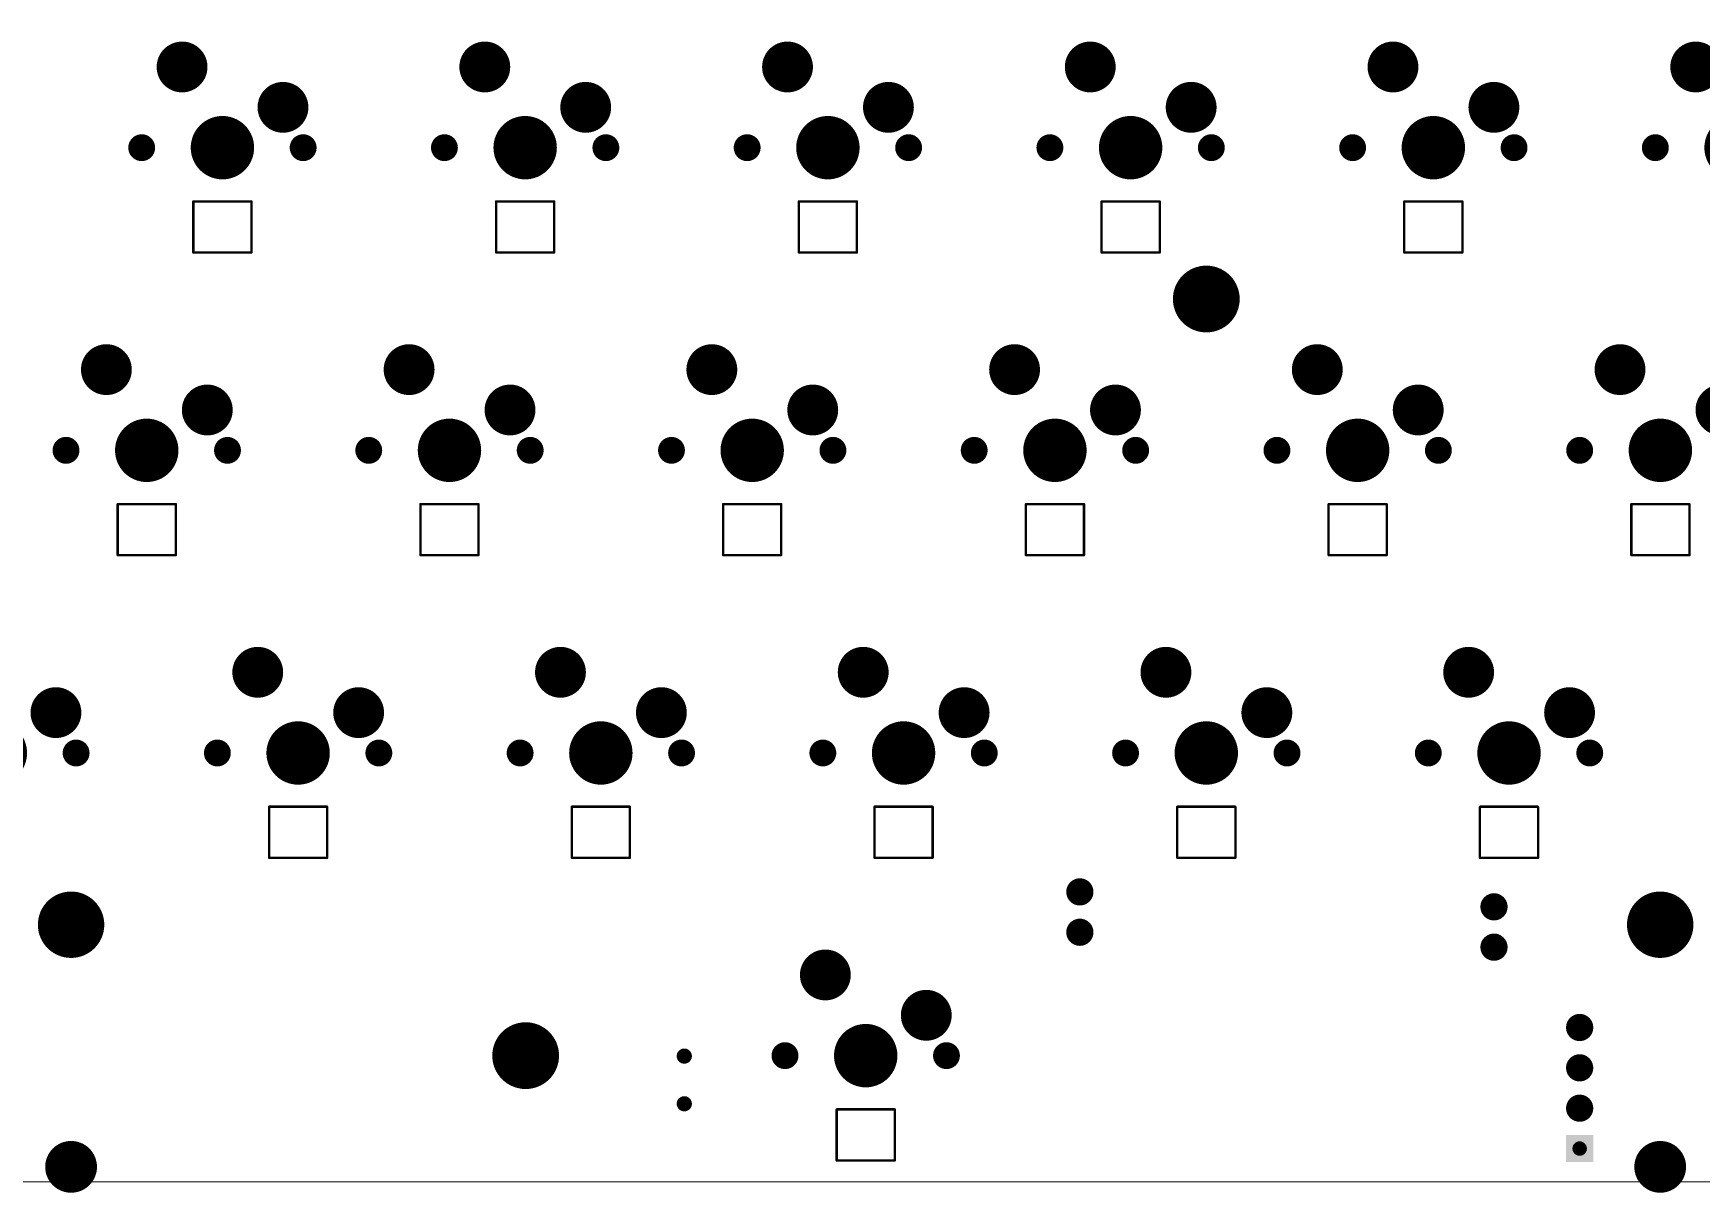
# Model space of a CAD drawing. Extents: x 590 to 906, y 793 to 938.
# Drawn here: x 710.5 to 815.4, y 792.8 to 865.8 of the extents above; entities that cross this region are included whole.
import ezdxf

# ---------------------------------------------------------------- set-up
doc = ezdxf.new("R2010")
doc.units = 0
doc.header["$MEASUREMENT"] = 0
doc.layers.get('0').update_dxf_attribs({"linetype": 'CONTINUOUS'})
doc.layers.get('Defpoints').update_dxf_attribs({"linetype": 'CONTINUOUS'})
for name, color, linetype in [('BOTTOMSOLDER', 6, 'CONTINUOUS'), ('KEEPOUTLAYER', 6, 'CONTINUOUS'), ('PADHOLELAYER', 156, 'CONTINUOUS')]:
    doc.layers.add(name, color=color, linetype=linetype)
doc.dimstyles.new('ISO-25', dxfattribs={"dimtxt": 2.5, "dimasz": 2.5, "dimexe": 1.25, "dimexo": 0.625, "dimtad": 1, "dimdec": 4, "dimdsep": 46, "dimtxsty": 'Standard', "dimcen": 2.5, "dimadec": 0, "dimazin": 0, "dimtfac": 1, "dimtdec": 4, "dimtmove": 2, "dimatfit": 3, "dimfxl": 1, "dimtolj": 1, "dimarcsym": 0})

# ---------------------------------------------------------------- blocks, each defined once
blk = doc.blocks.new('_____3')
at = {"layer": 'BOTTOMSOLDER', "const_width": 0.477}
for points in [[(-0.24, 0, 1), (0.24, 0, 1)], [(-0.24, -3, 1), (0.24, -3, 1)]]:
    blk.add_lwpolyline(points, format="xyb", close=True, dxfattribs=at)
at = {"layer": 'PADHOLELAYER', "const_width": 0.375}
for points in [[(-0.19, 0, 1), (0.19, 0, 1)], [(-0.19, -3, 1), (0.19, -3, 1)]]:
    blk.add_lwpolyline(points, format="xyb", close=True, dxfattribs=at)
blk = doc.blocks.new('HDR1X4_30')
at = {"layer": 'BOTTOMSOLDER', "const_width": 0.852}
for points in [[(2.11, 0, 1), (2.97, 0, 1)], [(4.65, 0, 1), (5.51, 0, 1)], [(7.19, 0, 1), (8.05, 0, 1)]]:
    blk.add_lwpolyline(points, format="xyb", close=True, dxfattribs=at)
at = {"layer": 'BOTTOMSOLDER'}
blk.add_solid([(-0.85, -0.85), (0.85, -0.85), (-0.85, 0.85), (0.85, 0.85)], dxfattribs=at)
at = {"layer": 'PADHOLELAYER', "const_width": 0.45}
for points in [[(-0.23, 0, 1), (0.23, 0, 1)], [(2.31, 0, 1), (2.77, 0, 1)], [(4.85, 0, 1), (5.31, 0, 1)], [(7.39, 0, 1), (7.85, 0, 1)]]:
    blk.add_lwpolyline(points, format="xyb", close=True, dxfattribs=at)
blk = doc.blocks.new('JUMP_WIRE_35')
at = {"layer": 'BOTTOMSOLDER', "const_width": 0.852}
for points in [[(-0.43, 0, 1), (0.43, 0, 1)], [(2.11, 0, 1), (2.97, 0, 1)]]:
    blk.add_lwpolyline(points, format="xyb", close=True, dxfattribs=at)
at = {"layer": 'PADHOLELAYER', "const_width": 0.457}
for points in [[(-0.23, 0, 1), (0.23, 0, 1)], [(2.31, 0, 1), (2.77, 0, 1)]]:
    blk.add_lwpolyline(points, format="xyb", close=True, dxfattribs=at)
blk = doc.blocks.new('JUMP_WIRE_36')
at = {"layer": 'BOTTOMSOLDER', "const_width": 0.852}
for points in [[(-0.43, 0, 1), (0.43, 0, 1)], [(2.11, 0, 1), (2.97, 0, 1)]]:
    blk.add_lwpolyline(points, format="xyb", close=True, dxfattribs=at)
at = {"layer": 'PADHOLELAYER', "const_width": 0.457}
for points in [[(-0.23, 0, 1), (0.23, 0, 1)], [(2.31, 0, 1), (2.77, 0, 1)]]:
    blk.add_lwpolyline(points, format="xyb", close=True, dxfattribs=at)
blk = doc.blocks.new('____41')
at = {"layer": 'BOTTOMSOLDER'}
for points, const_width in [([(-3.34, 5.08, 1), (-1.74, 5.08, 1)], 1.6), ([(3.01, 2.54, 1), (4.61, 2.54, 1)], 1.6), ([(-1, 0, 1), (1, 0, 1)], 1.99), ([(-5.5, 0, 1), (-4.66, 0, 1)], 0.85), ([(4.66, 0, 1), (5.5, 0, 1)], 0.85)]:
    blk.add_lwpolyline(points, format="xyb", close=True, dxfattribs=dict(at, const_width=const_width))
at = {"layer": 'PADHOLELAYER'}
for points, const_width in [([(-3.29, 5.08, 1), (-1.79, 5.08, 1)], 1.5), ([(3.06, 2.54, 1), (4.56, 2.54, 1)], 1.5), ([(-1, 0, 1), (1, 0, 1)], 1.99), ([(-5.5, 0, 1), (-4.66, 0, 1)], 0.85), ([(4.66, 0, 1), (5.5, 0, 1)], 0.85)]:
    blk.add_lwpolyline(points, format="xyb", close=True, dxfattribs=dict(at, const_width=const_width))
blk = doc.blocks.new('____60')
at = {"layer": 'BOTTOMSOLDER'}
for points, const_width in [([(-3.34, 5.08, 1), (-1.74, 5.08, 1)], 1.6), ([(3.01, 2.54, 1), (4.61, 2.54, 1)], 1.6), ([(-1, 0, 1), (1, 0, 1)], 1.99), ([(-5.5, 0, 1), (-4.66, 0, 1)], 0.85), ([(4.66, 0, 1), (5.5, 0, 1)], 0.85)]:
    blk.add_lwpolyline(points, format="xyb", close=True, dxfattribs=dict(at, const_width=const_width))
at = {"layer": 'PADHOLELAYER'}
for points, const_width in [([(-3.29, 5.08, 1), (-1.79, 5.08, 1)], 1.5), ([(3.06, 2.54, 1), (4.56, 2.54, 1)], 1.5), ([(-1, 0, 1), (1, 0, 1)], 1.99), ([(-5.5, 0, 1), (-4.66, 0, 1)], 0.85), ([(4.66, 0, 1), (5.5, 0, 1)], 0.85)]:
    blk.add_lwpolyline(points, format="xyb", close=True, dxfattribs=dict(at, const_width=const_width))
blk = doc.blocks.new('____62')
at = {"layer": 'BOTTOMSOLDER'}
for points, const_width in [([(-3.34, 5.08, 1), (-1.74, 5.08, 1)], 1.6), ([(3.01, 2.54, 1), (4.61, 2.54, 1)], 1.6), ([(-1, 0, 1), (1, 0, 1)], 1.99), ([(-5.5, 0, 1), (-4.66, 0, 1)], 0.85), ([(4.66, 0, 1), (5.5, 0, 1)], 0.85)]:
    blk.add_lwpolyline(points, format="xyb", close=True, dxfattribs=dict(at, const_width=const_width))
at = {"layer": 'PADHOLELAYER'}
for points, const_width in [([(-3.29, 5.08, 1), (-1.79, 5.08, 1)], 1.5), ([(3.06, 2.54, 1), (4.56, 2.54, 1)], 1.5), ([(-1, 0, 1), (1, 0, 1)], 1.99), ([(-5.5, 0, 1), (-4.66, 0, 1)], 0.85), ([(4.66, 0, 1), (5.5, 0, 1)], 0.85)]:
    blk.add_lwpolyline(points, format="xyb", close=True, dxfattribs=dict(at, const_width=const_width))
blk = doc.blocks.new('____64')
at = {"layer": 'BOTTOMSOLDER'}
for points, const_width in [([(-3.34, 5.08, 1), (-1.74, 5.08, 1)], 1.6), ([(3.01, 2.54, 1), (4.61, 2.54, 1)], 1.6), ([(-1, 0, 1), (1, 0, 1)], 1.99), ([(-5.5, 0, 1), (-4.66, 0, 1)], 0.85), ([(4.66, 0, 1), (5.5, 0, 1)], 0.85)]:
    blk.add_lwpolyline(points, format="xyb", close=True, dxfattribs=dict(at, const_width=const_width))
at = {"layer": 'PADHOLELAYER'}
for points, const_width in [([(-3.29, 5.08, 1), (-1.79, 5.08, 1)], 1.5), ([(3.06, 2.54, 1), (4.56, 2.54, 1)], 1.5), ([(-1, 0, 1), (1, 0, 1)], 1.99), ([(-5.5, 0, 1), (-4.66, 0, 1)], 0.85), ([(4.66, 0, 1), (5.5, 0, 1)], 0.85)]:
    blk.add_lwpolyline(points, format="xyb", close=True, dxfattribs=dict(at, const_width=const_width))
blk = doc.blocks.new('____68')
at = {"layer": 'BOTTOMSOLDER'}
for points, const_width in [([(-3.34, 5.08, 1), (-1.74, 5.08, 1)], 1.6), ([(3.01, 2.54, 1), (4.61, 2.54, 1)], 1.6), ([(-1, 0, 1), (1, 0, 1)], 1.99), ([(-5.5, 0, 1), (-4.66, 0, 1)], 0.85), ([(4.66, 0, 1), (5.5, 0, 1)], 0.85)]:
    blk.add_lwpolyline(points, format="xyb", close=True, dxfattribs=dict(at, const_width=const_width))
at = {"layer": 'PADHOLELAYER'}
for points, const_width in [([(-3.29, 5.08, 1), (-1.79, 5.08, 1)], 1.5), ([(3.06, 2.54, 1), (4.56, 2.54, 1)], 1.5), ([(-1, 0, 1), (1, 0, 1)], 1.99), ([(-5.5, 0, 1), (-4.66, 0, 1)], 0.85), ([(4.66, 0, 1), (5.5, 0, 1)], 0.85)]:
    blk.add_lwpolyline(points, format="xyb", close=True, dxfattribs=dict(at, const_width=const_width))
blk = doc.blocks.new('____70')
at = {"layer": 'BOTTOMSOLDER'}
for points, const_width in [([(-3.34, 5.08, 1), (-1.74, 5.08, 1)], 1.6), ([(3.01, 2.54, 1), (4.61, 2.54, 1)], 1.6), ([(-1, 0, 1), (1, 0, 1)], 1.99), ([(-5.5, 0, 1), (-4.66, 0, 1)], 0.85), ([(4.66, 0, 1), (5.5, 0, 1)], 0.85)]:
    blk.add_lwpolyline(points, format="xyb", close=True, dxfattribs=dict(at, const_width=const_width))
at = {"layer": 'PADHOLELAYER'}
for points, const_width in [([(-3.29, 5.08, 1), (-1.79, 5.08, 1)], 1.5), ([(3.06, 2.54, 1), (4.56, 2.54, 1)], 1.5), ([(-1, 0, 1), (1, 0, 1)], 1.99), ([(-5.5, 0, 1), (-4.66, 0, 1)], 0.85), ([(4.66, 0, 1), (5.5, 0, 1)], 0.85)]:
    blk.add_lwpolyline(points, format="xyb", close=True, dxfattribs=dict(at, const_width=const_width))
blk = doc.blocks.new('____71')
at = {"layer": 'BOTTOMSOLDER'}
for points, const_width in [([(-3.34, 5.08, 1), (-1.74, 5.08, 1)], 1.6), ([(3.01, 2.54, 1), (4.61, 2.54, 1)], 1.6), ([(-1, 0, 1), (1, 0, 1)], 1.99), ([(-5.5, 0, 1), (-4.66, 0, 1)], 0.85), ([(4.66, 0, 1), (5.5, 0, 1)], 0.85)]:
    blk.add_lwpolyline(points, format="xyb", close=True, dxfattribs=dict(at, const_width=const_width))
at = {"layer": 'PADHOLELAYER'}
for points, const_width in [([(-3.29, 5.08, 1), (-1.79, 5.08, 1)], 1.5), ([(3.06, 2.54, 1), (4.56, 2.54, 1)], 1.5), ([(-1, 0, 1), (1, 0, 1)], 1.99), ([(-5.5, 0, 1), (-4.66, 0, 1)], 0.85), ([(4.66, 0, 1), (5.5, 0, 1)], 0.85)]:
    blk.add_lwpolyline(points, format="xyb", close=True, dxfattribs=dict(at, const_width=const_width))
blk = doc.blocks.new('____72')
at = {"layer": 'BOTTOMSOLDER'}
for points, const_width in [([(-3.34, 5.08, 1), (-1.74, 5.08, 1)], 1.6), ([(3.01, 2.54, 1), (4.61, 2.54, 1)], 1.6), ([(-1, 0, 1), (1, 0, 1)], 1.99), ([(-5.5, 0, 1), (-4.66, 0, 1)], 0.85), ([(4.66, 0, 1), (5.5, 0, 1)], 0.85)]:
    blk.add_lwpolyline(points, format="xyb", close=True, dxfattribs=dict(at, const_width=const_width))
at = {"layer": 'PADHOLELAYER'}
for points, const_width in [([(-3.29, 5.08, 1), (-1.79, 5.08, 1)], 1.5), ([(3.06, 2.54, 1), (4.56, 2.54, 1)], 1.5), ([(-1, 0, 1), (1, 0, 1)], 1.99), ([(-5.5, 0, 1), (-4.66, 0, 1)], 0.85), ([(4.66, 0, 1), (5.5, 0, 1)], 0.85)]:
    blk.add_lwpolyline(points, format="xyb", close=True, dxfattribs=dict(at, const_width=const_width))
blk = doc.blocks.new('____73')
at = {"layer": 'BOTTOMSOLDER'}
for points, const_width in [([(-3.34, 5.08, 1), (-1.74, 5.08, 1)], 1.6), ([(3.01, 2.54, 1), (4.61, 2.54, 1)], 1.6), ([(-1, 0, 1), (1, 0, 1)], 1.99), ([(-5.5, 0, 1), (-4.66, 0, 1)], 0.85), ([(4.66, 0, 1), (5.5, 0, 1)], 0.85)]:
    blk.add_lwpolyline(points, format="xyb", close=True, dxfattribs=dict(at, const_width=const_width))
at = {"layer": 'PADHOLELAYER'}
for points, const_width in [([(-3.29, 5.08, 1), (-1.79, 5.08, 1)], 1.5), ([(3.06, 2.54, 1), (4.56, 2.54, 1)], 1.5), ([(-1, 0, 1), (1, 0, 1)], 1.99), ([(-5.5, 0, 1), (-4.66, 0, 1)], 0.85), ([(4.66, 0, 1), (5.5, 0, 1)], 0.85)]:
    blk.add_lwpolyline(points, format="xyb", close=True, dxfattribs=dict(at, const_width=const_width))
blk = doc.blocks.new('____74')
at = {"layer": 'BOTTOMSOLDER'}
for points, const_width in [([(-3.34, 5.08, 1), (-1.74, 5.08, 1)], 1.6), ([(3.01, 2.54, 1), (4.61, 2.54, 1)], 1.6), ([(-1, 0, 1), (1, 0, 1)], 1.99), ([(-5.5, 0, 1), (-4.66, 0, 1)], 0.85), ([(4.66, 0, 1), (5.5, 0, 1)], 0.85)]:
    blk.add_lwpolyline(points, format="xyb", close=True, dxfattribs=dict(at, const_width=const_width))
at = {"layer": 'PADHOLELAYER'}
for points, const_width in [([(-3.29, 5.08, 1), (-1.79, 5.08, 1)], 1.5), ([(3.06, 2.54, 1), (4.56, 2.54, 1)], 1.5), ([(-1, 0, 1), (1, 0, 1)], 1.99), ([(-5.5, 0, 1), (-4.66, 0, 1)], 0.85), ([(4.66, 0, 1), (5.5, 0, 1)], 0.85)]:
    blk.add_lwpolyline(points, format="xyb", close=True, dxfattribs=dict(at, const_width=const_width))
blk = doc.blocks.new('____75')
at = {"layer": 'BOTTOMSOLDER'}
for points, const_width in [([(-3.34, 5.08, 1), (-1.74, 5.08, 1)], 1.6), ([(3.01, 2.54, 1), (4.61, 2.54, 1)], 1.6), ([(-1, 0, 1), (1, 0, 1)], 1.99), ([(-5.5, 0, 1), (-4.66, 0, 1)], 0.85), ([(4.66, 0, 1), (5.5, 0, 1)], 0.85)]:
    blk.add_lwpolyline(points, format="xyb", close=True, dxfattribs=dict(at, const_width=const_width))
at = {"layer": 'PADHOLELAYER'}
for points, const_width in [([(-3.29, 5.08, 1), (-1.79, 5.08, 1)], 1.5), ([(3.06, 2.54, 1), (4.56, 2.54, 1)], 1.5), ([(-1, 0, 1), (1, 0, 1)], 1.99), ([(-5.5, 0, 1), (-4.66, 0, 1)], 0.85), ([(4.66, 0, 1), (5.5, 0, 1)], 0.85)]:
    blk.add_lwpolyline(points, format="xyb", close=True, dxfattribs=dict(at, const_width=const_width))
blk = doc.blocks.new('____82')
at = {"layer": 'BOTTOMSOLDER'}
for points, const_width in [([(-3.34, 5.08, 1), (-1.74, 5.08, 1)], 1.6), ([(3.01, 2.54, 1), (4.61, 2.54, 1)], 1.6), ([(-1, 0, 1), (1, 0, 1)], 1.99), ([(-5.5, 0, 1), (-4.66, 0, 1)], 0.85), ([(4.66, 0, 1), (5.5, 0, 1)], 0.85)]:
    blk.add_lwpolyline(points, format="xyb", close=True, dxfattribs=dict(at, const_width=const_width))
at = {"layer": 'PADHOLELAYER'}
for points, const_width in [([(-3.29, 5.08, 1), (-1.79, 5.08, 1)], 1.5), ([(3.06, 2.54, 1), (4.56, 2.54, 1)], 1.5), ([(-1, 0, 1), (1, 0, 1)], 1.99), ([(-5.5, 0, 1), (-4.66, 0, 1)], 0.85), ([(4.66, 0, 1), (5.5, 0, 1)], 0.85)]:
    blk.add_lwpolyline(points, format="xyb", close=True, dxfattribs=dict(at, const_width=const_width))
blk = doc.blocks.new('____83')
at = {"layer": 'BOTTOMSOLDER'}
for points, const_width in [([(-3.34, 5.08, 1), (-1.74, 5.08, 1)], 1.6), ([(3.01, 2.54, 1), (4.61, 2.54, 1)], 1.6), ([(-1, 0, 1), (1, 0, 1)], 1.99), ([(-5.5, 0, 1), (-4.66, 0, 1)], 0.85), ([(4.66, 0, 1), (5.5, 0, 1)], 0.85)]:
    blk.add_lwpolyline(points, format="xyb", close=True, dxfattribs=dict(at, const_width=const_width))
at = {"layer": 'PADHOLELAYER'}
for points, const_width in [([(-3.29, 5.08, 1), (-1.79, 5.08, 1)], 1.5), ([(3.06, 2.54, 1), (4.56, 2.54, 1)], 1.5), ([(-1, 0, 1), (1, 0, 1)], 1.99), ([(-5.5, 0, 1), (-4.66, 0, 1)], 0.85), ([(4.66, 0, 1), (5.5, 0, 1)], 0.85)]:
    blk.add_lwpolyline(points, format="xyb", close=True, dxfattribs=dict(at, const_width=const_width))
blk = doc.blocks.new('____93')
at = {"layer": 'BOTTOMSOLDER'}
for points, const_width in [([(-3.34, 5.08, 1), (-1.74, 5.08, 1)], 1.6), ([(3.01, 2.54, 1), (4.61, 2.54, 1)], 1.6), ([(-1, 0, 1), (1, 0, 1)], 1.99), ([(-5.5, 0, 1), (-4.66, 0, 1)], 0.85), ([(4.66, 0, 1), (5.5, 0, 1)], 0.85)]:
    blk.add_lwpolyline(points, format="xyb", close=True, dxfattribs=dict(at, const_width=const_width))
at = {"layer": 'PADHOLELAYER'}
for points, const_width in [([(-3.29, 5.08, 1), (-1.79, 5.08, 1)], 1.5), ([(3.06, 2.54, 1), (4.56, 2.54, 1)], 1.5), ([(-1, 0, 1), (1, 0, 1)], 1.99), ([(-5.5, 0, 1), (-4.66, 0, 1)], 0.85), ([(4.66, 0, 1), (5.5, 0, 1)], 0.85)]:
    blk.add_lwpolyline(points, format="xyb", close=True, dxfattribs=dict(at, const_width=const_width))
blk = doc.blocks.new('____94')
at = {"layer": 'BOTTOMSOLDER'}
for points, const_width in [([(-3.34, 5.08, 1), (-1.74, 5.08, 1)], 1.6), ([(3.01, 2.54, 1), (4.61, 2.54, 1)], 1.6), ([(-1, 0, 1), (1, 0, 1)], 1.99), ([(-5.5, 0, 1), (-4.66, 0, 1)], 0.85), ([(4.66, 0, 1), (5.5, 0, 1)], 0.85)]:
    blk.add_lwpolyline(points, format="xyb", close=True, dxfattribs=dict(at, const_width=const_width))
at = {"layer": 'PADHOLELAYER'}
for points, const_width in [([(-3.29, 5.08, 1), (-1.79, 5.08, 1)], 1.5), ([(3.06, 2.54, 1), (4.56, 2.54, 1)], 1.5), ([(-1, 0, 1), (1, 0, 1)], 1.99), ([(-5.5, 0, 1), (-4.66, 0, 1)], 0.85), ([(4.66, 0, 1), (5.5, 0, 1)], 0.85)]:
    blk.add_lwpolyline(points, format="xyb", close=True, dxfattribs=dict(at, const_width=const_width))
blk = doc.blocks.new('____97')
at = {"layer": 'BOTTOMSOLDER'}
for points, const_width in [([(-3.34, 5.08, 1), (-1.74, 5.08, 1)], 1.6), ([(3.01, 2.54, 1), (4.61, 2.54, 1)], 1.6), ([(-1, 0, 1), (1, 0, 1)], 1.99), ([(-5.5, 0, 1), (-4.66, 0, 1)], 0.85), ([(4.66, 0, 1), (5.5, 0, 1)], 0.85)]:
    blk.add_lwpolyline(points, format="xyb", close=True, dxfattribs=dict(at, const_width=const_width))
at = {"layer": 'PADHOLELAYER'}
for points, const_width in [([(-3.29, 5.08, 1), (-1.79, 5.08, 1)], 1.5), ([(3.06, 2.54, 1), (4.56, 2.54, 1)], 1.5), ([(-1, 0, 1), (1, 0, 1)], 1.99), ([(-5.5, 0, 1), (-4.66, 0, 1)], 0.85), ([(4.66, 0, 1), (5.5, 0, 1)], 0.85)]:
    blk.add_lwpolyline(points, format="xyb", close=True, dxfattribs=dict(at, const_width=const_width))
blk = doc.blocks.new('____99')
at = {"layer": 'BOTTOMSOLDER'}
for points, const_width in [([(-3.34, 5.08, 1), (-1.74, 5.08, 1)], 1.6), ([(3.01, 2.54, 1), (4.61, 2.54, 1)], 1.6), ([(-1, 0, 1), (1, 0, 1)], 1.99), ([(-5.5, 0, 1), (-4.66, 0, 1)], 0.85), ([(4.66, 0, 1), (5.5, 0, 1)], 0.85)]:
    blk.add_lwpolyline(points, format="xyb", close=True, dxfattribs=dict(at, const_width=const_width))
at = {"layer": 'PADHOLELAYER'}
for points, const_width in [([(-3.29, 5.08, 1), (-1.79, 5.08, 1)], 1.5), ([(3.06, 2.54, 1), (4.56, 2.54, 1)], 1.5), ([(-1, 0, 1), (1, 0, 1)], 1.99), ([(-5.5, 0, 1), (-4.66, 0, 1)], 0.85), ([(4.66, 0, 1), (5.5, 0, 1)], 0.85)]:
    blk.add_lwpolyline(points, format="xyb", close=True, dxfattribs=dict(at, const_width=const_width))
blk = doc.blocks.new('____100')
at = {"layer": 'BOTTOMSOLDER'}
for points, const_width in [([(-3.34, 5.08, 1), (-1.74, 5.08, 1)], 1.6), ([(3.01, 2.54, 1), (4.61, 2.54, 1)], 1.6), ([(-1, 0, 1), (1, 0, 1)], 1.99), ([(-5.5, 0, 1), (-4.66, 0, 1)], 0.85), ([(4.66, 0, 1), (5.5, 0, 1)], 0.85)]:
    blk.add_lwpolyline(points, format="xyb", close=True, dxfattribs=dict(at, const_width=const_width))
at = {"layer": 'PADHOLELAYER'}
for points, const_width in [([(-3.29, 5.08, 1), (-1.79, 5.08, 1)], 1.5), ([(3.06, 2.54, 1), (4.56, 2.54, 1)], 1.5), ([(-1, 0, 1), (1, 0, 1)], 1.99), ([(-5.5, 0, 1), (-4.66, 0, 1)], 0.85), ([(4.66, 0, 1), (5.5, 0, 1)], 0.85)]:
    blk.add_lwpolyline(points, format="xyb", close=True, dxfattribs=dict(at, const_width=const_width))
blk = doc.blocks.new('____103')
at = {"layer": 'BOTTOMSOLDER'}
for points, const_width in [([(-3.34, 5.08, 1), (-1.74, 5.08, 1)], 1.6), ([(3.01, 2.54, 1), (4.61, 2.54, 1)], 1.6), ([(-1, 0, 1), (1, 0, 1)], 1.99), ([(-5.5, 0, 1), (-4.66, 0, 1)], 0.85), ([(4.66, 0, 1), (5.5, 0, 1)], 0.85)]:
    blk.add_lwpolyline(points, format="xyb", close=True, dxfattribs=dict(at, const_width=const_width))
at = {"layer": 'PADHOLELAYER'}
for points, const_width in [([(-3.29, 5.08, 1), (-1.79, 5.08, 1)], 1.5), ([(3.06, 2.54, 1), (4.56, 2.54, 1)], 1.5), ([(-1, 0, 1), (1, 0, 1)], 1.99), ([(-5.5, 0, 1), (-4.66, 0, 1)], 0.85), ([(4.66, 0, 1), (5.5, 0, 1)], 0.85)]:
    blk.add_lwpolyline(points, format="xyb", close=True, dxfattribs=dict(at, const_width=const_width))
blk = doc.blocks.new('6_25X____172')
at = {"layer": 'BOTTOMSOLDER'}
for points, const_width in [([(-51.05, 8.24, 1), (-48.96, 8.24, 1)], 2.09), ([(48.95, 8.24, 1), (51.04, 8.24, 1)], 2.09), ([(-50.82, -7, 1), (-49.19, -7, 1)], 1.63), ([(49.18, -7, 1), (50.81, -7, 1)], 1.63)]:
    blk.add_lwpolyline(points, format="xyb", close=True, dxfattribs=dict(at, const_width=const_width))
at = {"layer": 'PADHOLELAYER'}
for points, const_width in [([(-51, 8.24, 1), (-49.01, 8.24, 1)], 1.99), ([(49, 8.24, 1), (50.99, 8.24, 1)], 1.99), ([(-50.77, -7, 1), (-49.24, -7, 1)], 1.52), ([(49.23, -7, 1), (50.76, -7, 1)], 1.52)]:
    blk.add_lwpolyline(points, format="xyb", close=True, dxfattribs=dict(at, const_width=const_width))
blk = doc.blocks.new('6028RGB_175')
at = {"layer": 'KEEPOUTLAYER', "const_width": 0.15}
for points in [[(-1.83, 1.62), (1.83, 1.62)], [(-1.83, -1.6), (-1.83, 1.62)], [(1.83, -1.6), (1.83, 1.62)], [(-1.83, -1.6), (1.83, -1.6)]]:
    blk.add_lwpolyline(points, dxfattribs=at)
at = {"layer": 'KEEPOUTLAYER', "const_width": 0.075}
for points in [[(-1.86, 1.62, 1), (-1.79, 1.62, 1)], [(-1.86, 1.62, 1), (-1.79, 1.62, 1)], [(1.79, 1.62, 1), (1.86, 1.62, 1)], [(1.79, 1.62, 1), (1.86, 1.62, 1)], [(-1.86, -1.6, 1), (-1.79, -1.6, 1)], [(-1.86, -1.6, 1), (-1.79, -1.6, 1)], [(1.79, -1.6, 1), (1.86, -1.6, 1)], [(1.79, -1.6, 1), (1.86, -1.6, 1)]]:
    blk.add_lwpolyline(points, format="xyb", close=True, dxfattribs=at)
blk = doc.blocks.new('6028RGB_176')
at = {"layer": 'KEEPOUTLAYER', "const_width": 0.15}
for points in [[(-1.83, -1.6), (-1.83, 1.62)], [(-1.83, 1.62), (1.83, 1.62)], [(1.83, -1.6), (1.83, 1.62)], [(-1.83, -1.6), (1.83, -1.6)]]:
    blk.add_lwpolyline(points, dxfattribs=at)
at = {"layer": 'KEEPOUTLAYER', "const_width": 0.075}
for points in [[(-1.86, 1.62, 1), (-1.79, 1.62, 1)], [(-1.86, 1.62, 1), (-1.79, 1.62, 1)], [(1.79, 1.62, 1), (1.86, 1.62, 1)], [(1.79, 1.62, 1), (1.86, 1.62, 1)], [(-1.86, -1.6, 1), (-1.79, -1.6, 1)], [(-1.86, -1.6, 1), (-1.79, -1.6, 1)], [(1.79, -1.6, 1), (1.86, -1.6, 1)], [(1.79, -1.6, 1), (1.86, -1.6, 1)]]:
    blk.add_lwpolyline(points, format="xyb", close=True, dxfattribs=at)
blk = doc.blocks.new('6028RGB_177')
at = {"layer": 'KEEPOUTLAYER', "const_width": 0.15}
for points in [[(-1.83, 1.62), (1.83, 1.62)], [(-1.83, -1.6), (-1.83, 1.62)], [(1.83, -1.6), (1.83, 1.62)], [(-1.83, -1.6), (1.83, -1.6)]]:
    blk.add_lwpolyline(points, dxfattribs=at)
at = {"layer": 'KEEPOUTLAYER', "const_width": 0.075}
for points in [[(-1.86, 1.62, 1), (-1.79, 1.62, 1)], [(-1.86, 1.62, 1), (-1.79, 1.62, 1)], [(1.79, 1.62, 1), (1.86, 1.62, 1)], [(1.79, 1.62, 1), (1.86, 1.62, 1)], [(-1.86, -1.6, 1), (-1.79, -1.6, 1)], [(-1.86, -1.6, 1), (-1.79, -1.6, 1)], [(1.79, -1.6, 1), (1.86, -1.6, 1)], [(1.79, -1.6, 1), (1.86, -1.6, 1)]]:
    blk.add_lwpolyline(points, format="xyb", close=True, dxfattribs=at)
blk = doc.blocks.new('6028RGB_178')
at = {"layer": 'KEEPOUTLAYER', "const_width": 0.15}
for points in [[(-1.83, -1.6), (-1.83, 1.62)], [(-1.83, 1.62), (1.83, 1.62)], [(1.83, -1.6), (1.83, 1.62)], [(-1.83, -1.6), (1.83, -1.6)]]:
    blk.add_lwpolyline(points, dxfattribs=at)
at = {"layer": 'KEEPOUTLAYER', "const_width": 0.075}
for points in [[(-1.86, 1.62, 1), (-1.79, 1.62, 1)], [(-1.86, 1.62, 1), (-1.79, 1.62, 1)], [(1.79, 1.62, 1), (1.86, 1.62, 1)], [(1.79, 1.62, 1), (1.86, 1.62, 1)], [(-1.86, -1.6, 1), (-1.79, -1.6, 1)], [(-1.86, -1.6, 1), (-1.79, -1.6, 1)], [(1.79, -1.6, 1), (1.86, -1.6, 1)], [(1.79, -1.6, 1), (1.86, -1.6, 1)]]:
    blk.add_lwpolyline(points, format="xyb", close=True, dxfattribs=at)
blk = doc.blocks.new('6028RGB_201')
at = {"layer": 'KEEPOUTLAYER', "const_width": 0.15}
for points in [[(-1.83, -1.6), (-1.83, 1.62)], [(-1.83, 1.62), (1.83, 1.62)], [(1.83, -1.6), (1.83, 1.62)], [(-1.83, -1.6), (1.83, -1.6)]]:
    blk.add_lwpolyline(points, dxfattribs=at)
at = {"layer": 'KEEPOUTLAYER', "const_width": 0.075}
for points in [[(-1.86, 1.62, 1), (-1.79, 1.62, 1)], [(-1.86, 1.62, 1), (-1.79, 1.62, 1)], [(1.79, 1.62, 1), (1.86, 1.62, 1)], [(1.79, 1.62, 1), (1.86, 1.62, 1)], [(-1.86, -1.6, 1), (-1.79, -1.6, 1)], [(-1.86, -1.6, 1), (-1.79, -1.6, 1)], [(1.79, -1.6, 1), (1.86, -1.6, 1)], [(1.79, -1.6, 1), (1.86, -1.6, 1)]]:
    blk.add_lwpolyline(points, format="xyb", close=True, dxfattribs=at)
blk = doc.blocks.new('6028RGB_210')
at = {"layer": 'KEEPOUTLAYER', "const_width": 0.15}
for points in [[(-1.83, 1.62), (1.83, 1.62)], [(-1.83, -1.6), (-1.83, 1.62)], [(1.83, -1.6), (1.83, 1.62)], [(-1.83, -1.6), (1.83, -1.6)]]:
    blk.add_lwpolyline(points, dxfattribs=at)
at = {"layer": 'KEEPOUTLAYER', "const_width": 0.075}
for points in [[(-1.86, 1.62, 1), (-1.79, 1.62, 1)], [(-1.86, 1.62, 1), (-1.79, 1.62, 1)], [(1.79, 1.62, 1), (1.86, 1.62, 1)], [(1.79, 1.62, 1), (1.86, 1.62, 1)], [(-1.86, -1.6, 1), (-1.79, -1.6, 1)], [(-1.86, -1.6, 1), (-1.79, -1.6, 1)], [(1.79, -1.6, 1), (1.86, -1.6, 1)], [(1.79, -1.6, 1), (1.86, -1.6, 1)]]:
    blk.add_lwpolyline(points, format="xyb", close=True, dxfattribs=at)
blk = doc.blocks.new('6028RGB_211')
at = {"layer": 'KEEPOUTLAYER', "const_width": 0.15}
for points in [[(-1.83, -1.6), (-1.83, 1.62)], [(-1.83, 1.62), (1.83, 1.62)], [(1.83, -1.6), (1.83, 1.62)], [(-1.83, -1.6), (1.83, -1.6)]]:
    blk.add_lwpolyline(points, dxfattribs=at)
at = {"layer": 'KEEPOUTLAYER', "const_width": 0.075}
for points in [[(-1.86, 1.62, 1), (-1.79, 1.62, 1)], [(-1.86, 1.62, 1), (-1.79, 1.62, 1)], [(1.79, 1.62, 1), (1.86, 1.62, 1)], [(1.79, 1.62, 1), (1.86, 1.62, 1)], [(-1.86, -1.6, 1), (-1.79, -1.6, 1)], [(-1.86, -1.6, 1), (-1.79, -1.6, 1)], [(1.79, -1.6, 1), (1.86, -1.6, 1)], [(1.79, -1.6, 1), (1.86, -1.6, 1)]]:
    blk.add_lwpolyline(points, format="xyb", close=True, dxfattribs=at)
blk = doc.blocks.new('6028RGB_212')
at = {"layer": 'KEEPOUTLAYER', "const_width": 0.15}
for points in [[(-1.83, 1.62), (1.83, 1.62)], [(-1.83, -1.6), (-1.83, 1.62)], [(1.83, -1.6), (1.83, 1.62)], [(-1.83, -1.6), (1.83, -1.6)]]:
    blk.add_lwpolyline(points, dxfattribs=at)
at = {"layer": 'KEEPOUTLAYER', "const_width": 0.075}
for points in [[(-1.86, 1.62, 1), (-1.79, 1.62, 1)], [(-1.86, 1.62, 1), (-1.79, 1.62, 1)], [(1.79, 1.62, 1), (1.86, 1.62, 1)], [(1.79, 1.62, 1), (1.86, 1.62, 1)], [(-1.86, -1.6, 1), (-1.79, -1.6, 1)], [(-1.86, -1.6, 1), (-1.79, -1.6, 1)], [(1.79, -1.6, 1), (1.86, -1.6, 1)], [(1.79, -1.6, 1), (1.86, -1.6, 1)]]:
    blk.add_lwpolyline(points, format="xyb", close=True, dxfattribs=at)
blk = doc.blocks.new('6028RGB_213')
at = {"layer": 'KEEPOUTLAYER', "const_width": 0.15}
for points in [[(-1.83, -1.6), (-1.83, 1.62)], [(-1.83, 1.62), (1.83, 1.62)], [(1.83, -1.6), (1.83, 1.62)], [(-1.83, -1.6), (1.83, -1.6)]]:
    blk.add_lwpolyline(points, dxfattribs=at)
at = {"layer": 'KEEPOUTLAYER', "const_width": 0.075}
for points in [[(-1.86, 1.62, 1), (-1.79, 1.62, 1)], [(-1.86, 1.62, 1), (-1.79, 1.62, 1)], [(1.79, 1.62, 1), (1.86, 1.62, 1)], [(1.79, 1.62, 1), (1.86, 1.62, 1)], [(-1.86, -1.6, 1), (-1.79, -1.6, 1)], [(-1.86, -1.6, 1), (-1.79, -1.6, 1)], [(1.79, -1.6, 1), (1.86, -1.6, 1)], [(1.79, -1.6, 1), (1.86, -1.6, 1)]]:
    blk.add_lwpolyline(points, format="xyb", close=True, dxfattribs=at)
blk = doc.blocks.new('6028RGB_218')
at = {"layer": 'KEEPOUTLAYER', "const_width": 0.15}
for points in [[(-1.83, 1.62), (1.83, 1.62)], [(-1.83, -1.6), (-1.83, 1.62)], [(1.83, -1.6), (1.83, 1.62)], [(-1.83, -1.6), (1.83, -1.6)]]:
    blk.add_lwpolyline(points, dxfattribs=at)
at = {"layer": 'KEEPOUTLAYER', "const_width": 0.075}
for points in [[(-1.86, 1.62, 1), (-1.79, 1.62, 1)], [(-1.86, 1.62, 1), (-1.79, 1.62, 1)], [(1.79, 1.62, 1), (1.86, 1.62, 1)], [(1.79, 1.62, 1), (1.86, 1.62, 1)], [(-1.86, -1.6, 1), (-1.79, -1.6, 1)], [(-1.86, -1.6, 1), (-1.79, -1.6, 1)], [(1.79, -1.6, 1), (1.86, -1.6, 1)], [(1.79, -1.6, 1), (1.86, -1.6, 1)]]:
    blk.add_lwpolyline(points, format="xyb", close=True, dxfattribs=at)
blk = doc.blocks.new('6028RGB_219')
at = {"layer": 'KEEPOUTLAYER', "const_width": 0.15}
for points in [[(-1.83, -1.6), (-1.83, 1.62)], [(-1.83, 1.62), (1.83, 1.62)], [(1.83, -1.6), (1.83, 1.62)], [(-1.83, -1.6), (1.83, -1.6)]]:
    blk.add_lwpolyline(points, dxfattribs=at)
at = {"layer": 'KEEPOUTLAYER', "const_width": 0.075}
for points in [[(-1.86, 1.62, 1), (-1.79, 1.62, 1)], [(-1.86, 1.62, 1), (-1.79, 1.62, 1)], [(1.79, 1.62, 1), (1.86, 1.62, 1)], [(1.79, 1.62, 1), (1.86, 1.62, 1)], [(-1.86, -1.6, 1), (-1.79, -1.6, 1)], [(-1.86, -1.6, 1), (-1.79, -1.6, 1)], [(1.79, -1.6, 1), (1.86, -1.6, 1)], [(1.79, -1.6, 1), (1.86, -1.6, 1)]]:
    blk.add_lwpolyline(points, format="xyb", close=True, dxfattribs=at)
blk = doc.blocks.new('6028RGB_220')
at = {"layer": 'KEEPOUTLAYER', "const_width": 0.15}
for points in [[(-1.83, 1.62), (1.83, 1.62)], [(-1.83, -1.6), (-1.83, 1.62)], [(1.83, -1.6), (1.83, 1.62)], [(-1.83, -1.6), (1.83, -1.6)]]:
    blk.add_lwpolyline(points, dxfattribs=at)
at = {"layer": 'KEEPOUTLAYER', "const_width": 0.075}
for points in [[(-1.86, 1.62, 1), (-1.79, 1.62, 1)], [(-1.86, 1.62, 1), (-1.79, 1.62, 1)], [(1.79, 1.62, 1), (1.86, 1.62, 1)], [(1.79, 1.62, 1), (1.86, 1.62, 1)], [(-1.86, -1.6, 1), (-1.79, -1.6, 1)], [(-1.86, -1.6, 1), (-1.79, -1.6, 1)], [(1.79, -1.6, 1), (1.86, -1.6, 1)], [(1.79, -1.6, 1), (1.86, -1.6, 1)]]:
    blk.add_lwpolyline(points, format="xyb", close=True, dxfattribs=at)
blk = doc.blocks.new('6028RGB_221')
at = {"layer": 'KEEPOUTLAYER', "const_width": 0.15}
for points in [[(-1.83, -1.6), (-1.83, 1.62)], [(-1.83, 1.62), (1.83, 1.62)], [(1.83, -1.6), (1.83, 1.62)], [(-1.83, -1.6), (1.83, -1.6)]]:
    blk.add_lwpolyline(points, dxfattribs=at)
at = {"layer": 'KEEPOUTLAYER', "const_width": 0.075}
for points in [[(-1.86, 1.62, 1), (-1.79, 1.62, 1)], [(-1.86, 1.62, 1), (-1.79, 1.62, 1)], [(1.79, 1.62, 1), (1.86, 1.62, 1)], [(1.79, 1.62, 1), (1.86, 1.62, 1)], [(-1.86, -1.6, 1), (-1.79, -1.6, 1)], [(-1.86, -1.6, 1), (-1.79, -1.6, 1)], [(1.79, -1.6, 1), (1.86, -1.6, 1)], [(1.79, -1.6, 1), (1.86, -1.6, 1)]]:
    blk.add_lwpolyline(points, format="xyb", close=True, dxfattribs=at)
blk = doc.blocks.new('6028RGB_226')
at = {"layer": 'KEEPOUTLAYER', "const_width": 0.15}
for points in [[(-1.83, 1.62), (1.83, 1.62)], [(-1.83, -1.6), (-1.83, 1.62)], [(1.83, -1.6), (1.83, 1.62)], [(-1.83, -1.6), (1.83, -1.6)]]:
    blk.add_lwpolyline(points, dxfattribs=at)
at = {"layer": 'KEEPOUTLAYER', "const_width": 0.075}
for points in [[(-1.86, 1.62, 1), (-1.79, 1.62, 1)], [(-1.86, 1.62, 1), (-1.79, 1.62, 1)], [(1.79, 1.62, 1), (1.86, 1.62, 1)], [(1.79, 1.62, 1), (1.86, 1.62, 1)], [(-1.86, -1.6, 1), (-1.79, -1.6, 1)], [(-1.86, -1.6, 1), (-1.79, -1.6, 1)], [(1.79, -1.6, 1), (1.86, -1.6, 1)], [(1.79, -1.6, 1), (1.86, -1.6, 1)]]:
    blk.add_lwpolyline(points, format="xyb", close=True, dxfattribs=at)
blk = doc.blocks.new('6028RGB_233')
at = {"layer": 'KEEPOUTLAYER', "const_width": 0.15}
for points in [[(-1.83, -1.6), (-1.83, 1.62)], [(-1.83, 1.62), (1.83, 1.62)], [(1.83, -1.6), (1.83, 1.62)], [(-1.83, -1.6), (1.83, -1.6)]]:
    blk.add_lwpolyline(points, dxfattribs=at)
at = {"layer": 'KEEPOUTLAYER', "const_width": 0.075}
for points in [[(-1.86, 1.62, 1), (-1.79, 1.62, 1)], [(-1.86, 1.62, 1), (-1.79, 1.62, 1)], [(1.79, 1.62, 1), (1.86, 1.62, 1)], [(1.79, 1.62, 1), (1.86, 1.62, 1)], [(-1.86, -1.6, 1), (-1.79, -1.6, 1)], [(-1.86, -1.6, 1), (-1.79, -1.6, 1)], [(1.79, -1.6, 1), (1.86, -1.6, 1)], [(1.79, -1.6, 1), (1.86, -1.6, 1)]]:
    blk.add_lwpolyline(points, format="xyb", close=True, dxfattribs=at)
blk = doc.blocks.new('6028RGB_235')
at = {"layer": 'KEEPOUTLAYER', "const_width": 0.15}
for points in [[(-1.83, -1.6), (-1.83, 1.62)], [(-1.83, 1.62), (1.83, 1.62)], [(1.83, -1.6), (1.83, 1.62)], [(-1.83, -1.6), (1.83, -1.6)]]:
    blk.add_lwpolyline(points, dxfattribs=at)
at = {"layer": 'KEEPOUTLAYER', "const_width": 0.075}
for points in [[(-1.86, 1.62, 1), (-1.79, 1.62, 1)], [(-1.86, 1.62, 1), (-1.79, 1.62, 1)], [(1.79, 1.62, 1), (1.86, 1.62, 1)], [(1.79, 1.62, 1), (1.86, 1.62, 1)], [(-1.86, -1.6, 1), (-1.79, -1.6, 1)], [(-1.86, -1.6, 1), (-1.79, -1.6, 1)], [(1.79, -1.6, 1), (1.86, -1.6, 1)], [(1.79, -1.6, 1), (1.86, -1.6, 1)]]:
    blk.add_lwpolyline(points, format="xyb", close=True, dxfattribs=at)
blk = doc.blocks.new('6028RGB_236')
at = {"layer": 'KEEPOUTLAYER', "const_width": 0.15}
for points in [[(-1.83, 1.62), (1.83, 1.62)], [(-1.83, -1.6), (-1.83, 1.62)], [(1.83, -1.6), (1.83, 1.62)], [(-1.83, -1.6), (1.83, -1.6)]]:
    blk.add_lwpolyline(points, dxfattribs=at)
at = {"layer": 'KEEPOUTLAYER', "const_width": 0.075}
for points in [[(-1.86, 1.62, 1), (-1.79, 1.62, 1)], [(-1.86, 1.62, 1), (-1.79, 1.62, 1)], [(1.79, 1.62, 1), (1.86, 1.62, 1)], [(1.79, 1.62, 1), (1.86, 1.62, 1)], [(-1.86, -1.6, 1), (-1.79, -1.6, 1)], [(-1.86, -1.6, 1), (-1.79, -1.6, 1)], [(1.79, -1.6, 1), (1.86, -1.6, 1)], [(1.79, -1.6, 1), (1.86, -1.6, 1)]]:
    blk.add_lwpolyline(points, format="xyb", close=True, dxfattribs=at)
blk = doc.blocks.new('*D246')
at = {"color": 0, "lineweight": -2, "transparency": 16777216}
for p, q in [((589.84, 852.57), (589.84, 936.21)), ((893.05, 845.21), (893.05, 936.21)), ((592.34, 934.96), (890.55, 934.96))]:
    blk.add_line(p, q, dxfattribs=at)
at = {"color": 0, "transparency": 16777216}
for points in [[(592.34, 935.38), (592.34, 934.54), (589.84, 934.96)], [(890.55, 935.38), (890.55, 934.54), (893.05, 934.96)]]:
    blk.add_solid(points, dxfattribs=at)
at = {"layer": 'Defpoints', "color": 0, "transparency": 16777216}
for p in [(893.05, 934.96), (589.84, 851.95), (893.05, 844.58)]:
    blk.add_point(p, dxfattribs=at)
at = {"color": 0, "transparency": 16777216, "insert": (741.44, 936.83), "char_height": 2.5, "attachment_point": 5}
blk.add_mtext('\\A1;303.2131', dxfattribs=at)

msp = doc.modelspace()

# ---------------------------------------------------------------- linework, layer by layer
at = {"layer": 'BOTTOMSOLDER', "const_width": 2.1016}
for points in [[(783.25675, 849.02675, 1), (785.35835, 849.02675, 1)], [(740.426, 801.40183, 1), (742.5276, 801.40183, 1)]]:
    msp.add_lwpolyline(points, format="xyb", close=True, dxfattribs=at)
at = {"layer": 'KEEPOUTLAYER', "const_width": 0.0635}
msp.add_lwpolyline([(592.21947, 793.46408), (890.67006, 793.46408)], dxfattribs=at)
at = {"layer": 'PADHOLELAYER', "const_width": 1.2495}
for points in [[(783.6828, 849.02675, 1), (784.9323, 849.02675, 1)], [(740.85205, 801.40183, 1), (742.10155, 801.40183, 1)]]:
    msp.add_lwpolyline(points, format="xyb", close=True, dxfattribs=at)

# ---------------------------------------------------------------- block references
for name, p in [('____73', (722.39505, 858.55175)), ('____99', (741.44505, 858.55175)), ('____103', (760.49505, 858.55175)), ('____97', (779.54505, 858.55175)), ('____93', (798.59505, 858.55175)), ('____68', (817.64505, 858.55175)), ('6028RGB_201', (722.39505, 853.55175)), ('6028RGB_175', (741.44505, 853.55175)), ('6028RGB_176', (760.49505, 853.55175)), ('6028RGB_177', (779.54505, 853.55175)), ('6028RGB_178', (798.59505, 853.55175)), ('____75', (717.63255, 839.50175)), ('____74', (736.68255, 839.50175)), ('____72', (755.73255, 839.50175)), ('____71', (774.78255, 839.50175)), ('____70', (793.83255, 839.50175)), ('____64', (812.88255, 839.50175)), ('6028RGB_233', (717.63255, 834.50175)), ('6028RGB_226', (736.68255, 834.50175)), ('6028RGB_218', (755.73255, 834.50175)), ('6028RGB_219', (774.78255, 834.50175)), ('6028RGB_220', (793.83255, 834.50175)), ('6028RGB_221', (812.88255, 834.50175)), ('____41', (708.10755, 820.45175)), ('____82', (727.15755, 820.45175)), ('____83', (746.20755, 820.45175)), ('____60', (765.25755, 820.45175)), ('____100', (784.30755, 820.45175)), ('____62', (803.35755, 820.45175)), ('6028RGB_236', (727.15755, 815.45175)), ('6028RGB_235', (746.20755, 815.45175)), ('6028RGB_211', (765.25755, 815.45175)), ('6028RGB_212', (784.30755, 815.45175)), ('6028RGB_213', (803.35755, 815.45175)), ('6_25X____172', (762.8763, 801.40175)), ('____94', (762.8763, 801.40175)), ('6028RGB_210', (762.8763, 796.40175))]:
    msp.add_blockref(name, p)
for name, p, rotation in [('JUMP_WIRE_35', (776.351, 809.1678), 90), ('JUMP_WIRE_36', (802.4114, 808.228), 90), ('HDR1X4_30', (807.80255, 795.5534), 90), ('_____3', (751.459, 798.3728), 180)]:
    msp.add_blockref(name, p, dxfattribs=dict(rotation=rotation))

# ---------------------------------------------------------------- dimensions: what is measured, and where the dimension line sits
dim = msp.add_linear_dim(base=(893.05132, 934.95929), p1=(589.83821, 851.94774), p2=(893.05132, 844.58175), dimstyle='ISO-25', override={"dimtmove": 0, "dimtzin": 0})
dim.commit()
dim.dimension.update_dxf_attribs({"geometry": '*D246', "text_midpoint": (741.44476, 936.83429)})

doc.saveas('drawing.dxf')
